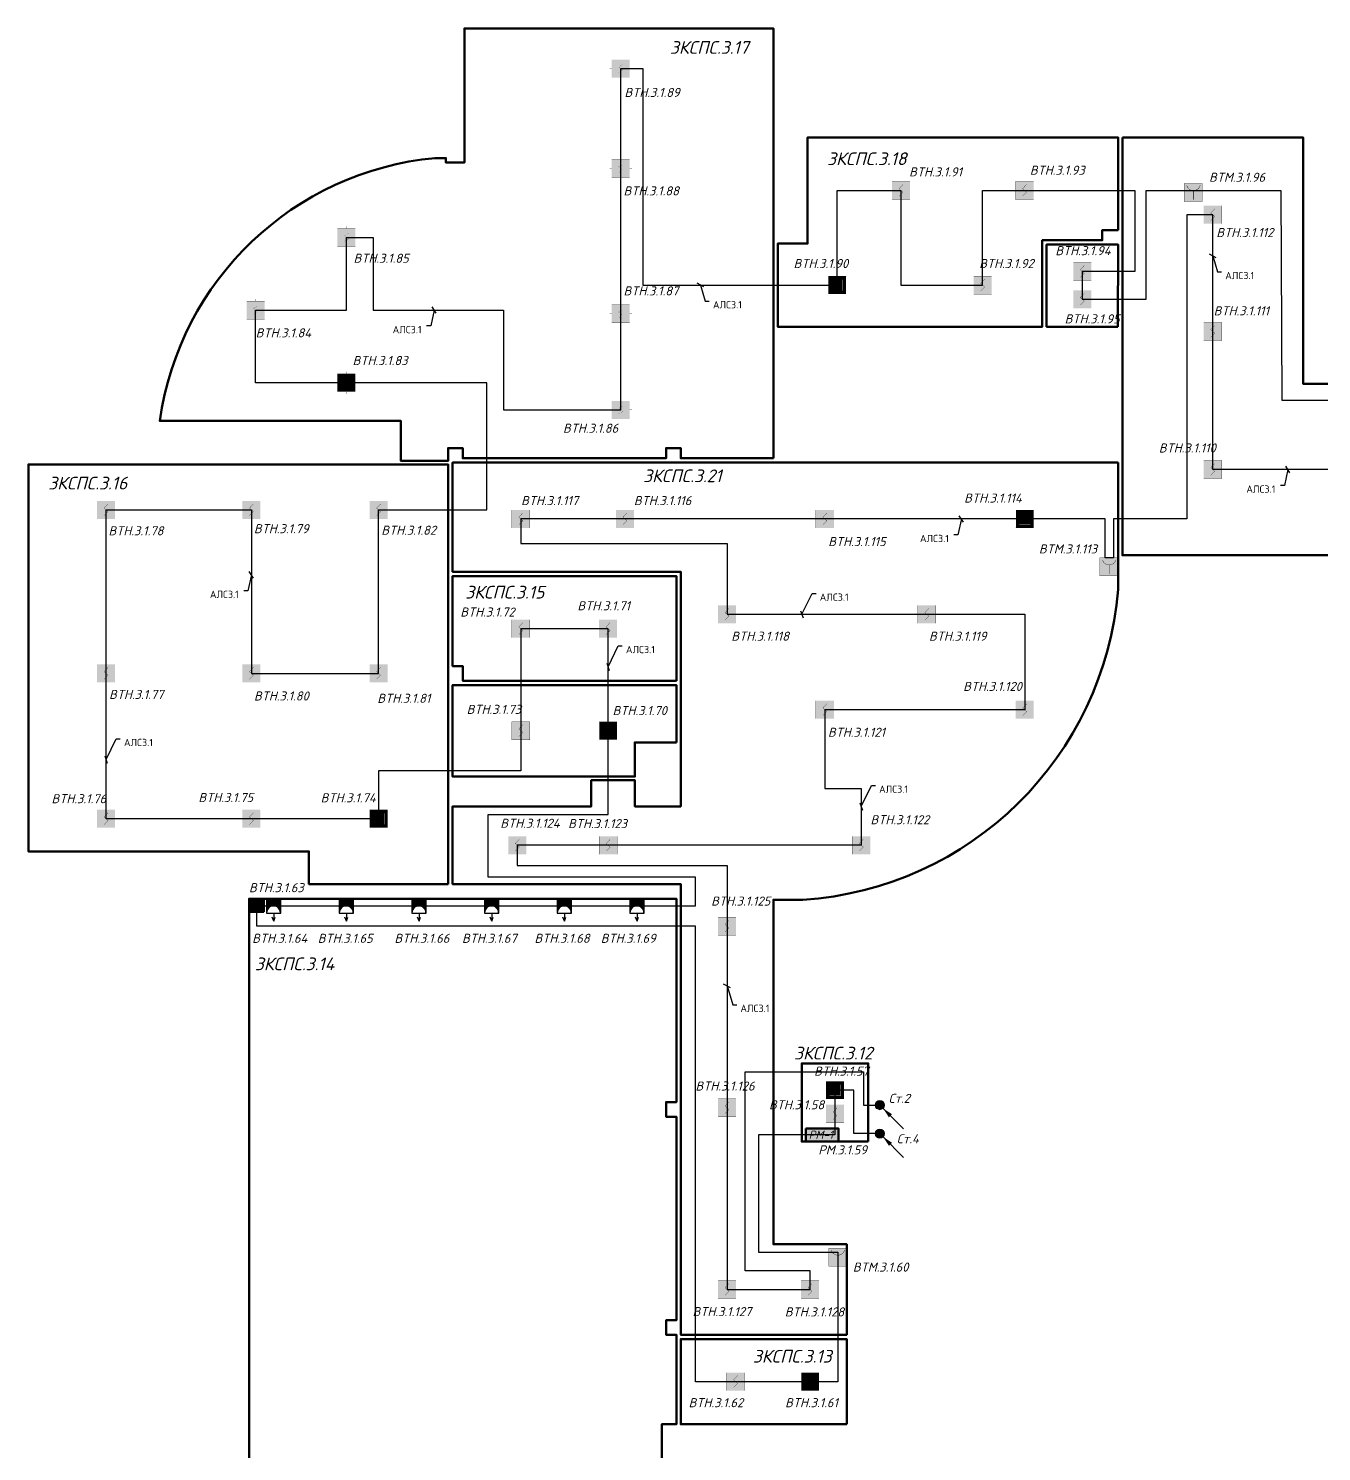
# Model space of a CAD drawing. Header units: millimetres. Extents: x -352922 to 707789, y -273589 to 355472.
# Drawn here: x 51892 to 87479, y 91185 to 130351 of the extents above; entities that cross this region are included whole.
import ezdxf
from ezdxf import colors
from ezdxf.entities.mleader import LeaderData, LeaderLine
from ezdxf.enums import TextEntityAlignment as Align
from ezdxf.math import Vec2, Vec3

# ---------------------------------------------------------------- set-up
doc = ezdxf.new("R2010")
doc.units = ezdxf.units.MM
doc.header["$LTSCALE"] = 0.5
doc.layers.get('0').update_dxf_attribs({"lineweight": 18})
for name, color, linetype, lineweight in [('! BSN__тонкая  текст - 015', 250, 'Continuous', 15), ('! ЗКПС НОМЕР 1', 4, 'Continuous', 50), ('13_text', 250, 'Continuous', 15), ('13_АПС_кабели', 1, 'Continuous', 30), ('13_АПС_оборудование', 1, 'Continuous', 30), ('13_АПС_текст', 1, 'Continuous', 30), ('BSN__основная - 06', 1, 'Continuous', 60), ('АР_Штриховка_Стималит', 5, 'Continuous', 0)]:
    doc.layers.add(name, color=color, linetype=linetype, lineweight=lineweight)
doc.layers.add('! ЗКПС НОМЕР 2', color=7, linetype='Continuous', lineweight=0, true_color=0xf3aae6, transparency=0.5)
doc.styles.add('BDG_T_R', font='GOST Common.ttf')
doc.styles.add('ISOCPEUR', font='isocpeui.ttf', dxfattribs={"height": 250})

# ---------------------------------------------------------------- blocks, each defined once
blk = doc.blocks.new('101')
at = {"layer": '! ЗКПС НОМЕР 2', "true_color": 0xffffff, "transparency": 33554687}
h = blk.add_hatch(color=7, dxfattribs=at)
h.dxf.hatch_style = 1
h.paths.add_polyline_path([(-12942.01, -22141.87), (-12946.97, -22141.87), (-12946.97, -22146.83), (-12942.01, -22146.83)])
at = {"layer": 'BSN__основная - 06', "color": 1, "lineweight": 30, "ltscale": 100, "const_width": 0.03, "elevation": 0}
blk.add_lwpolyline([(-12946.97, -22141.87), (-12942.01, -22141.87), (-12942.01, -22146.83), (-12946.97, -22146.83)], close=True, dxfattribs=at)
at = {"layer": 'BSN__основная - 06', "color": 1, "lineweight": 30, "ltscale": 100, "const_width": 0.07, "elevation": 0}
blk.add_lwpolyline([(-12943.94, -22142.7), (-12945.04, -22143.87), (-12943.94, -22144.83), (-12945.03, -22145.93)], dxfattribs=at)
blk = doc.blocks.new('102')
at = {"layer": '! ЗКПС НОМЕР 1', "true_color": 0x78b1e2}
h = blk.add_hatch(color=143, dxfattribs=at)
h.dxf.hatch_style = 1
h.paths.add_polyline_path([(1716.11, -5163.04), (1711.15, -5163.04), (1711.15, -5168), (1716.11, -5168)])
at = {"layer": '! BSN__тонкая  текст - 015', "color": 1, "lineweight": 30, "ltscale": 100, "const_width": 0.05}
for points in [[(1711.15, -5165.49), (1710.57, -5165.49)], [(1713.63, -5162.45), (1713.63, -5163.03)], [(1716.71, -5165.49), (1716.13, -5165.49)], [(1713.63, -5168.01), (1713.63, -5168.59)]]:
    blk.add_lwpolyline(points, dxfattribs=at)
at = {"layer": '! BSN__тонкая  текст - 015', "color": 1, "lineweight": 30, "ltscale": 100, "const_width": 0.03, "elevation": 0}
blk.add_lwpolyline([(1711.15, -5163.04), (1716.11, -5163.04), (1716.11, -5168), (1711.15, -5168)], close=True, dxfattribs=at)
at = {"color": 1, "lineweight": 5, "ltscale": 100, "const_width": 0.03, "elevation": 0}
blk.add_lwpolyline([(1714.18, -5164.4), (1713.05, -5165), (1714.2, -5165.99), (1713.09, -5166.59)], dxfattribs=at)
blk = doc.blocks.new('ФОН')
at = {"color": 1, "linetype": 'Continuous', "lineweight": 30, "transparency": 33554559}
blk.add_lwpolyline([(68.61, 234.4), (73.74, 234.4), (73.74, 239.52), (68.61, 239.52)], close=True, dxfattribs=at)
blk = doc.blocks.new('мчсяячмафыв')
h = blk.add_hatch(color=1)
h.dxf.hatch_style = 1
h.paths.add_polyline_path([(0.56, -0.76), (0.56, -0.59), (-4.57, -0.59), (-4.57, -5.72), (0.37, -5.72, -1)])
at = {"color": 1}
for points in [[(0.56, -3.16), (3.39, -3.16)], [(3.39, -3.16), (1.91, -2.63)], [(3.39, -3.16), (1.91, -3.68)]]:
    blk.add_lwpolyline(points, dxfattribs=at)
blk.add_arc((0.46, -3.24), 2.48, 87.8291, 272.1709, dxfattribs=at)
blk.add_blockref('ФОН', (-73.19, -240.12))
blk = doc.blocks.new('ИПР1')
at = {"layer": 'АР_Штриховка_Стималит', "ltscale": 0.01, "true_color": 0xffffff}
h = blk.add_hatch(color=7, dxfattribs=at)
h.dxf.hatch_style = 1
h.paths.add_polyline_path([(-11645.55, -30228.88), (-11645.55, -30233.84), (-11640.59, -30233.84), (-11640.59, -30228.88)])
at = {"layer": 'BSN__основная - 06', "ltscale": 100, "const_width": 0.1}
blk.add_lwpolyline([(-11645.55, -30228.88), (-11640.59, -30228.88), (-11640.59, -30233.84), (-11645.55, -30233.84)], close=True, dxfattribs=at)
for points in [[(-11644.86, -30229.41), (-11644.81, -30229.56), (-11644.79, -30229.62), (-11644.77, -30229.68), (-11644.75, -30229.72), (-11644.73, -30229.76), (-11644.69, -30229.83), (-11644.65, -30229.9), (-11644.6, -30229.98), (-11644.55, -30230.04), (-11644.51, -30230.1), (-11644.43, -30230.19), (-11644.38, -30230.24), (-11644.32, -30230.3), (-11644.21, -30230.4), (-11644.11, -30230.47), (-11644.01, -30230.53), (-11643.91, -30230.59), (-11643.81, -30230.64), (-11643.71, -30230.68), (-11643.59, -30230.72), (-11643.46, -30230.76), (-11643.35, -30230.78), (-11643.23, -30230.8), (-11642.98, -30230.81), (-11642.75, -30230.79), (-11642.55, -30230.75), (-11642.29, -30230.66), (-11642.04, -30230.54), (-11641.8, -30230.36), (-11641.6, -30230.17), (-11641.46, -30229.97), (-11641.33, -30229.77), (-11641.23, -30229.54), (-11641.19, -30229.41)], [(-11642.97, -30230.82), (-11642.97, -30233.29)]]:
    blk.add_lwpolyline(points, dxfattribs=at)
blk = doc.blocks.new('*U37')
at = {"linetype": 'Continuous', "lineweight": 20, "true_color": 0xffffff, "transparency": 33554559}
h = blk.add_hatch(color=7, dxfattribs=at)
h.dxf.hatch_style = 1
h.paths.add_polyline_path([(-218, 521), (-218, -276), (1786, -276), (1786, 521)])
h.paths.add_polyline_path([(-1570, -1070), (1673, -1070), (1673, -565), (-1570, -565)], flags=9)
at = {"color": 1, "lineweight": 50, "transparency": 33554559}
blk.add_lwpolyline([(-218, 521), (1786, 521), (1786, -276), (-218, -276)], close=True, dxfattribs=at)
at = {"color": 1, "transparency": 33554559, "insert": (-42, 390), "char_height": 500, "attachment_point": 1, "style": 'ISOCPEUR'}
blk.add_mtext_dynamic_manual_height_columns('РМ-1', width=896.24, gutter_width=1500, heights=[0], dxfattribs=at)
at = {"transparency": 33554559, "style": 'ISOCPEUR'}
blk.add_attdef('НУМЕРАЦИЯ', (-505, 1445), '', height=500, dxfattribs=at)
at = {"color": 5, "transparency": 33554559, "style": 'ISOCPEUR'}
blk.add_attdef('ПОМ.', text='', height=200, dxfattribs=at).set_placement((-37, 473), align=Align.RIGHT)
at = {"transparency": 33554559, "style": 'ISOCPEUR', "flags": 1}
blk.add_attdef('НОМ', (1222, 570), '', height=250, dxfattribs=at)
at = {"color": 6, "lineweight": 20, "transparency": 33554559, "style": 'ISOCPEUR', "flags": 1}
for tag, p in [('ПОМЕЩЕНИЕ', (1645, -43)), ('ИД', (2550, -400))]:
    blk.add_attdef(tag, p, '', height=250, dxfattribs=at)
at = {"color": 6, "lineweight": 40, "transparency": 33554559, "style": 'ISOCPEUR'}
blk.add_attdef('СЛУЖЕБНЫЙОТКР', (-997, -747), '', height=220, dxfattribs=at)
at = {"color": 2, "linetype": 'Continuous', "lineweight": 30, "transparency": 33554559, "style": 'ISOCPEUR', "flags": 1}
blk.add_attdef('ID', (2010, -411), '', height=250, dxfattribs=at)
blk = doc.blocks.new('*U36')
at = {"linetype": 'Continuous', "lineweight": 20, "true_color": 0xffffff, "transparency": 33554559}
h = blk.add_hatch(color=7, dxfattribs=at)
h.dxf.hatch_style = 1
h.paths.add_polyline_path([(0, -599), (979, -599), (979, 237), (0, 237)])
at = {"color": 1, "lineweight": 50, "transparency": 33554559}
blk.add_lwpolyline([(0, 237), (979, 237), (979, -599), (0, -599)], close=True, dxfattribs=at)
at = {"color": 1, "transparency": 33554559, "insert": (227, -14), "char_height": 350, "attachment_point": 1, "style": 'ISOCPEUR'}
blk.add_mtext_dynamic_manual_height_columns('ИЗ', width=896.24, gutter_width=1500, heights=[0], dxfattribs=at)
at = {"color": 5, "transparency": 33554559, "style": 'ISOCPEUR'}
blk.add_attdef('ПОМ.', text='', height=200, dxfattribs=at).set_placement((-37, 473), align=Align.RIGHT)
at = {"transparency": 33554559, "style": 'ISOCPEUR', "flags": 1}
blk.add_attdef('НОМ', (1222, 570), '', height=250, dxfattribs=at)
at = {"transparency": 33554559, "style": 'ISOCPEUR'}
blk.add_attdef('НУМЕРАЦИЯ', (1345, -20), '', height=500, dxfattribs=at)
at = {"color": 6, "lineweight": 20, "transparency": 33554559, "style": 'ISOCPEUR', "flags": 1}
for tag, p in [('ПОМЕЩЕНИЕ', (1645, -43)), ('ИД', (2550, -400))]:
    blk.add_attdef(tag, p, '', height=250, dxfattribs=at)
at = {"color": 6, "lineweight": 40, "transparency": 33554559, "style": 'ISOCPEUR'}
blk.add_attdef('СЛУЖЕБНЫЙОТКР', (-997, -747), '', height=220, dxfattribs=at)
at = {"color": 2, "linetype": 'Continuous', "lineweight": 30, "transparency": 33554559, "style": 'ISOCPEUR', "flags": 1}
blk.add_attdef('ID', (2010, -411), '', height=250, dxfattribs=at)
blk = doc.blocks.new('748')
at = {"layer": 'АР_Штриховка_Стималит', "true_color": 0xffffff}
h = blk.add_hatch(color=7, dxfattribs=at)
h.dxf.hatch_style = 1
h.paths.add_polyline_path([(1611.52, -5339.8), (1606.65, -5339.8), (1606.65, -5344.67), (1611.52, -5344.67)])
h.paths.add_polyline_path([(1610.64, -5340.73), (1610.64, -5343.79), (1607.58, -5343.79), (1607.58, -5340.73)], flags=16)
h = blk.add_hatch(color=7, dxfattribs=at)
h.dxf.hatch_style = 1
h.paths.add_polyline_path([(1607.58, -5340.72), (1607.58, -5343.75), (1610.59, -5343.75), (1610.59, -5340.72)])
at = {"color": 1, "lineweight": 5, "ltscale": 100, "elevation": 0}
for points, const_width in [([(1606.61, -5344.7), (1611.55, -5344.7), (1611.55, -5339.77), (1606.61, -5339.77)], 0.03), ([(1607.58, -5343.75), (1610.59, -5343.75), (1610.59, -5340.72), (1607.58, -5340.72)], 0.01)]:
    blk.add_lwpolyline(points, close=True, dxfattribs=dict(at, const_width=const_width))
at = {"color": 1, "lineweight": 5, "ltscale": 100, "const_width": 0.03, "elevation": 0}
blk.add_lwpolyline([(1609.64, -5341.14), (1608.51, -5341.74), (1609.66, -5342.73), (1608.55, -5343.32)], dxfattribs=at)
blk = doc.blocks.new('*U56')
at = {"transparency": 33554687}
h = blk.add_hatch(color=0, dxfattribs=at)
h.dxf.hatch_style = 1
h.paths.add_polyline_path([(125, 0, 1), (-125, 0, 1)])
h = blk.add_hatch(color=0, dxfattribs=at)
h.dxf.hatch_style = 1
h.paths.add_polyline_path([(-336, -251), (-251, -336), (-88, -88)])
at = {"color": 0, "lineweight": 15, "transparency": 33554687}
blk.add_lwpolyline([(-88, -88), (-654, -654)], dxfattribs=at)
at = {"color": 0, "transparency": 33554687}
blk.add_circle((0, 0), 125, dxfattribs=at)
blk = doc.blocks.new('746')
at = {"layer": '! ЗКПС НОМЕР 1', "true_color": 0x78b1e2}
h = blk.add_hatch(color=143, dxfattribs=at)
h.dxf.hatch_style = 1
h.paths.add_polyline_path([(846.51, -5270.35), (846.51, -5275.23), (851.38, -5275.23), (851.38, -5270.35)])
h.paths.add_polyline_path([(850.5, -5271.29), (850.5, -5274.35), (847.45, -5274.35), (847.45, -5271.29)], flags=16)
at = {"layer": 'АР_Штриховка_Стималит', "true_color": 0xffffff}
h = blk.add_hatch(color=7, dxfattribs=at)
h.dxf.hatch_style = 1
h.paths.add_polyline_path([(847.47, -5271.31), (847.47, -5274.33), (850.49, -5274.33), (850.49, -5271.31)])
at = {"layer": '! BSN__тонкая  текст - 015', "color": 1, "lineweight": 30, "ltscale": 100, "const_width": 0.05}
for points in [[(848.93, -5269.74), (848.93, -5270.31)], [(846.45, -5272.77), (845.87, -5272.77)], [(848.93, -5275.28), (848.93, -5275.85)], [(852.01, -5272.77), (851.43, -5272.77)]]:
    blk.add_lwpolyline(points, dxfattribs=at)
at = {"color": 1, "lineweight": 5, "ltscale": 100, "elevation": 0}
for points, const_width in [([(846.48, -5275.26), (851.41, -5275.26), (851.41, -5270.32), (846.48, -5270.32)], 0.03), ([(847.47, -5274.33), (850.49, -5274.33), (850.49, -5271.31), (847.47, -5271.31)], 0.01)]:
    blk.add_lwpolyline(points, close=True, dxfattribs=dict(at, const_width=const_width))
at = {"color": 1, "lineweight": 5, "ltscale": 100, "const_width": 0.03, "elevation": 0}
blk.add_lwpolyline([(849.48, -5271.68), (848.35, -5272.29), (849.5, -5273.27), (848.39, -5273.87)], dxfattribs=at)
blk = doc.blocks.new('_Oblique')
at = {"color": 0, "linetype": 'ByBlock', "lineweight": -2, "transparency": 33554687}
blk.add_line((-0.5, -0.5), (0.5, 0.5), dxfattribs=at)

msp = doc.modelspace()

# ---------------------------------------------------------------- linework, layer by layer
at = {"layer": '! ЗКПС НОМЕР 1', "color": 25, "transparency": 33554559}
msp.add_lwpolyline([(72392.44182, 118520.66397), (69842.39692, 118520.67805), (69842.39692, 118800.68246), (69442.39692, 118800.68246), (69442.39692, 118520.67417), (63842.39692, 118520.6744), (63842.39692, 118800.68246), (63442.39692, 118800.68246), (63442.39692, 118800.68246), (63442.39692, 118800.68246), (63442.39692, 118800.68246), (63442.39692, 118450.68246), (62142.39666, 118450.68246), (62142.39692, 119550.64195), (55504.84709, 119550.64195, -0.347290546), (63082.39692, 126783.98253), (63382.39692, 126783.98253), (63382.39692, 126660.68246), (63892.39692, 126660.68246), (63892.39692, 130350.68246), (72392.39692, 130350.68246), (72392.39692, 124085.24505), (72392.39692, 124085.11445), (72392.39692, 124085.11445), (72392.39692, 124085.11445)], format="xyb", close=True, dxfattribs=at)
at = {"layer": '! ЗКПС НОМЕР 1', "color": 163, "transparency": 33554559}
for points in [[(81877.39692, 124800.68246), (81442.39692, 124800.68246), (81442.39692, 124520.68246), (79791.22553, 124520.68246), (79791.22553, 122140.31707), (75345, 122140.31707), (75345, 122140.31707), (75345, 122140.31707), (75345, 122140.31707), (72512.39692, 122140.31707), (72512.39692, 124432.27987), (73332.39692, 124432.27987), (73332.39692, 127350.68246), (81877.39692, 127350.68246)], [(81877.15104, 122140.10324), (79911.22553, 122140.15404), (79911.22553, 124400.68246), (81877.39692, 124400.68246)], [(74412.94725, 91935.68246), (69842.39692, 91935.68246), (69842.39692, 94280.67586), (74412.94725, 94280.67586)]]:
    msp.add_lwpolyline(points, close=True, dxfattribs=at)
at = {"layer": '! ЗКПС НОМЕР 1', "color": 84, "ltscale": 100, "transparency": 33554559}
msp.add_lwpolyline([(81997.39692, 127350.68246), (81997.39692, 118520.69154), (81997.39692, 115850.68246), (110670.41231, 115850.68255), (110670.41231, 116969.25196), (111392.39692, 116969.25187), (111392.39953, 120570.68246), (86972.39692, 120570.75859), (86972.39692, 123092.7526), (86972.39692, 127350.68246), (81997.39692, 127350.68246)], dxfattribs=at)
at = {"layer": '! ЗКПС НОМЕР 1', "color": 200, "transparency": 33554559}
msp.add_lwpolyline([(63442.39692, 106800.68246), (59612.27572, 106800.68246), (59612.27572, 107700.68246), (57862.27575, 107700.68246), (51892.39692, 107700.68246), (51892.39692, 112070.52311), (51892.39692, 112070.52311), (51892.39692, 112070.52311), (51892.39692, 112070.52311), (51892.39692, 118350.68246), (63442.39668, 118350.68241)], close=True, dxfattribs=at)
at = {"layer": '! ЗКПС НОМЕР 1', "color": 30, "true_color": 0xf26722, "transparency": 33554559}
msp.add_lwpolyline([(81877.39692, 118400.6847), (81877.39692, 114910.68246, -0.3720169193), (73202.27575, 106369.37395), (72392.27575, 106369.37395), (72392.27575, 98935.68246), (72392.29322, 98933.19953), (72392.25828, 96888.16537), (74412.94725, 96890.6483), (74412.94725, 94400.67586), (69842.39692, 94400.67586), (69842.39692, 106800.68246), (63562.39692, 106800.68246), (63562.39683, 108941.23183), (67382.39638, 108941.23146), (67382.39645, 109661.23108), (68581.75878, 109661.23108), (68582.92574, 108941.23064), (69845.84737, 108941.2313), (69842.39692, 112070.0016), (69842.39692, 112070.0016), (69842.39692, 112070.0016), (69842.39692, 112070.0016), (69842.39695, 115400.6822), (63562.39671, 115400.68188), (63562.39668, 118400.71458), (81877.39692, 118400.6847)], format="xyb", dxfattribs=at)
at = {"layer": '! ЗКПС НОМЕР 1', "transparency": 33554559}
msp.add_lwpolyline([(81842.39692, 118400.68246), (81842.39692, 118400.68435)], dxfattribs=at)
msp.add_lwpolyline([(81842.39692, 118400.68246), (81842.39692, 118400.68246)], close=True, dxfattribs=at)
at = {"layer": '! ЗКПС НОМЕР 1', "color": 40, "transparency": 33554559}
for points in [[(69722.39696, 112400.6822), (63842.39696, 112400.6822), (63842.39692, 112800.68246), (63562.39668, 112800.68246), (63562.39668, 115280.68246), (69722.39692, 115280.68246)], [(69722.39692, 110701.09059), (68580.07103, 110702.54005), (68581.59669, 109761.23354), (63562.39679, 109761.23106), (63562.39679, 112280.68246), (69722.39692, 112280.68246)]]:
    msp.add_lwpolyline(points, close=True, dxfattribs=at)
at = {"layer": '! ЗКПС НОМЕР 1', "color": 84, "transparency": 33554559}
msp.add_lwpolyline([(57962.27575, 82685.68246), (57962.27575, 94488.53323), (57962.27575, 94488.53323), (57962.27575, 94488.53323), (57962.27575, 94488.53323), (57962.27575, 106400.68246), (57962.27575, 106400.68246), (57962.27575, 106400.68246), (57962.27575, 106400.68246), (69722.39692, 106400.68246), (69722.39692, 100800.68246), (69442.39692, 100800.68246), (69442.39692, 100400.68246), (69722.39692, 100400.68246), (69722.39692, 94800.68246), (69442.39692, 94800.68246), (69442.39692, 94400.68246), (69722.39692, 94400.68246), (69722.39692, 92976.36406), (69722.39692, 91935.68246), (69322.27575, 91935.68246), (69322.27575, 83308.06689)], dxfattribs=at)
at = {"layer": '! ЗКПС НОМЕР 1', "color": 160, "transparency": 33554559}
msp.add_lwpolyline([(75003.18861, 99715.68246), (74279.39861, 99715.68246), (73172.27575, 99715.68246), (73174.10146, 101865.68246), (75003.18861, 101865.68246)], close=True, dxfattribs=at)
at = {"layer": '13_АПС_кабели', "transparency": 33554687}
for points in [[(75322.27575, 99934.8941), (74609.46722, 99934.8941), (74609.46722, 101128.0376), (74088.64503, 101128.0376), (74088.64503, 99905.36044), (71982.15945, 99905.36044), (71982.15945, 96670.16093), (74164.98436, 96670.16093), (74164.98436, 93108.10316), (73402.64686, 93108.10316), (71349.46358, 93108.10316), (70254.06535, 93108.10316), (70254.06535, 105639.83485), (58180.53239, 105639.83485), (58180.53239, 106201.00247), (70254.06535, 106201.00247), (70254.06535, 106992.26295), (64545.88116, 106992.26295), (64545.88116, 108719.06531), (67842.39681, 108719.06531), (67842.39681, 111020.95676), (67842.39681, 113830.95416), (65442.39433, 113830.95416), (65442.39681, 111020.95676), (65442.39681, 109917.77638), (61527.33632, 109917.77638), (61527.33632, 108600.68246), (60904.17528, 108600.68246), (58027.33632, 108600.68246), (54027.33632, 108600.68246), (54027.33632, 112600.68246), (54027.33632, 117100.68246), (58027.33632, 117100.68246), (58027.33632, 112600.68246), (61527.33632, 112600.68246), (61527.33632, 117100.68246), (64505.29499, 117100.68246), (64505.29499, 120601.67079), (60643.17828, 120598.64729), (58143.23516, 120598.64729), (58143.23516, 122601.00912), (60642.77737, 122601.00912), (60642.77737, 124601.00912), (61379.19723, 124601.00912), (61379.19723, 122601.00912), (64968.38736, 122601.00912), (64968.38736, 119852.77291), (68191.0194, 119852.77291), (68191.0194, 122498.05252), (68191.0194, 126498.05252), (68191.0194, 129248.05252), (68797.13131, 129248.05252), (68797.13131, 123286.29847), (74151.81122, 123286.29847), (74151.81122, 125891.48116), (75904.89692, 125891.48116), (75904.89692, 123286.29847), (78151.81122, 123286.29847), (78151.81122, 125891.48116), (79304.89692, 125891.48116), (82344.5799, 125891.48116), (82344.5799, 123663.0376), (80894.31122, 123663.0376), (80894.31122, 122897.50633), (82651.69666, 122897.50633), (82651.69666, 125891.48116), (83949.42389, 125891.48116), (86357.87064, 125891.48116), (86384.90234, 120123.12665), (90519.48588, 120123.12665)], [(89984.89692, 118211.94304), (84484.89692, 118211.94304), (84484.89692, 122011.94304), (84484.89692, 125224.29754), (83775.2518, 125224.29754), (83775.2518, 116852.69989), (81750.55547, 116852.69989), (81750.55547, 115778.66501), (81522.62374, 115778.66501), (81522.62374, 116852.69989), (79309.89692, 116852.69989), (73809.89692, 116852.69989), (68309.89692, 116852.69989), (65442.39433, 116852.69989), (65442.39433, 116177.75267), (71116.83495, 116177.75267), (71116.83495, 114226.69117), (76616.83495, 114226.69117), (79309.89692, 114226.69117), (79309.89692, 111600.68245), (73809.89692, 111600.68245), (73809.89692, 109434.33589), (74809.89692, 109434.33589), (74809.89692, 107870.95688), (65345.84737, 107870.95688), (65345.84737, 107317.13252), (71116.83495, 107317.13252), (71116.83495, 105644.48757), (71116.83495, 100644.48757), (71116.83495, 95644.48757), (73402.60276, 95644.48757), (73402.60276, 96156.29329), (71614.28728, 96156.29329), (71614.28728, 101638.44937), (74874.79916, 101638.44937), (74874.79916, 100718.47226), (75322.27575, 100718.47226)]]:
    msp.add_lwpolyline(points, dxfattribs=at)

# ---------------------------------------------------------------- block references
at = {"lineweight": 20, "transparency": 33554687}
ref = msp.add_blockref('*U56', (75322.27575, 100718.47226), dxfattribs=dict(at, xscale=-1))
ref.add_attrib('NUM', 'Ст.2', (75565.8224, 100780.45477), dxfattribs={"color": 0, "height": 250, "style": 'ISOCPEUR'})
ref = msp.add_blockref('*U56', (75322.27575, 99934.8941), dxfattribs=dict(at, xscale=-1))
ref.add_attrib('NUM', 'Ст.4', (75791.30147, 99667.52221), dxfattribs={"color": 0, "height": 250, "style": 'ISOCPEUR'})
at = {"layer": '13_АПС_оборудование', "transparency": 33554559}
for name, p, xscale, yscale, zscale in [('102', (-103171.59566, 645797.66705, -0.47809), 100, 100, 100), ('102', (-103171.59566, 643047.66705, -0.47809), 100, 100, 100), ('101', (1370354.24491, 2340326.25698, -0.25088), 100, 100, 100), ('101', (1373754.24491, 2340326.25698, -0.25088), 100, 100, 100), ('101', (1378934.24492, 2339659.07335, -0.25088), 100, 100, 100), ('102', (-110720.21814, 641150.62364, -0.47809), 100, 100, 100), ('101', (1375343.65922, 2338097.81341, -0.25088), 100, 100, 100), ('101', (1372601.15922, 2337721.07428, -0.25088), 100, 100, 100), ('101', (1375343.65922, 2337332.28215, -0.25088), 100, 100, 100), ('102', (-113220.21814, 639150.62364, -0.47809), 100, 100, 100), ('102', (-103171.59566, 639047.66705, -0.47809), 100, 100, 100), ('101', (1378934.24492, 2336446.71885, -0.25088), 100, 100, 100), ('102', (-103171.59566, 636402.66598, -0.47809), 100, 100, 100), ('101', (1378934.24492, 2332646.71885, -0.25088), 100, 100, 100), ('101', (1348476.68431, 2331535.45827, -0.25088), 100, 100, 100), ('101', (1352476.68431, 2331535.45827, -0.25088), 100, 100, 100), ('101', (1355976.68431, 2331535.45827, -0.25088), 100, 100, 100), ('101', (1359891.74233, 2331287.47571, -0.25088), 100, 100, 100), ('101', (1362759.24491, 2331287.47571, -0.25088), 100, 100, 100), ('101', (1368259.24491, 2331287.47571, -0.25088), 100, 100, 100), ('101', (1365566.18295, 2328661.46698, -0.25088), 100, 100, 100), ('101', (1371066.18295, 2328661.46698, -0.25088), 100, 100, 100), ('101', (1359891.74233, 2328265.72998, -0.25088), 100, 100, 100), ('101', (1362291.74233, 2328265.72998, -0.25088), 100, 100, 100), ('101', (1348476.68431, 2327035.45827, -0.25088), 100, 100, 100), ('101', (1352476.68431, 2327035.45827, -0.25088), 100, 100, 100), ('101', (1355976.68431, 2327035.45827, -0.25088), 100, 100, 100), ('101', (1368259.24491, 2326035.45826, -0.25088), 100, 100, 100), ('101', (1373759.24491, 2326035.45826, -0.25088), 100, 100, 100), ('101', (1359891.7448, 2325455.73258, -0.25088), 100, 100, 100), ('101', (1348476.68431, 2323035.45827, -0.25088), 100, 100, 100), ('101', (1352476.68431, 2323035.45827, -0.25088), 100, 100, 100), ('101', (1359795.19536, 2322305.73269, -0.25088), 100, 100, 100), ('101', (1362295.19536, 2322305.73269, -0.25088), 100, 100, 100), ('101', (1369259.24491, 2322305.73269, -0.25088), 100, 100, 100), ('101', (1365566.18295, 2320079.26339, -0.25088), 100, 100, 100), ('101', (1365566.18295, 2315079.26339, -0.25088), 100, 100, 100), ('101', (1368537.99303, 2314915.69615, -0.25088), 100, 100, 100), ('*U37', (73383.00324, 99839.72696), 0.45, 0.45, 0.45), ('101', (1365566.18295, 2310079.26339, -0.25088), 100, 100, 100), ('101', (1367851.95076, 2310079.26339, -0.25088), 100, 100, 100), ('101', (1365798.81157, 2307542.87898, -0.25088), 100, 100, 100)]:
    msp.add_blockref(name, p, dxfattribs=dict(at, xscale=xscale, yscale=yscale, zscale=zscale))
at = {"layer": '13_АПС_оборудование', "color": 5, "transparency": 33554559, "xscale": 100, "yscale": 100, "zscale": 100}
for p in [(1248256.1668, 3148970.2329), (1245936.1668, 3138666.70534), (1238471.72727, 3119669.79626)]:
    msp.add_blockref('ИПР1', p, dxfattribs=at)
at = {"layer": '13_АПС_оборудование', "transparency": 33554687, "xscale": 100, "yscale": 100, "zscale": 100}
for name, p in [('748', (-86756.49507, 657509.68153)), ('746', (-24250.24792, 647878.01821, 0.25088)), ('748', (-81598.40937, 651076.08295)), ('748', (-93065.90948, 645244.33982)), ('748', (-99380.96997, 642824.06552)), ('748', (-86819.66126, 635351.42066)), ('748', (-87505.65943, 627331.48622))]:
    msp.add_blockref(name, p, dxfattribs=at)
at = {"layer": '13_АПС_оборудование', "color": 4, "lineweight": 25, "transparency": 33554559, "xscale": 0.385, "yscale": 0.385, "zscale": 0.385}
msp.add_blockref('*U36', (57991.99356, 106270.72519), dxfattribs=at)
at = {"layer": '13_АПС_оборудование', "color": 18, "true_color": 0x000000, "transparency": 33554559, "xscale": 77.8752, "yscale": 77.8752, "zscale": 77.8752, "rotation": 270}
for p in [(58888.25785, 106044.56449), (60888.25785, 106044.56449), (62888.25785, 106044.56449), (64888.25785, 106044.56449), (66888.25785, 106044.56449), (68888.25785, 106044.56449)]:
    msp.add_blockref('мчсяячмафыв', p, dxfattribs=at)

# ---------------------------------------------------------------- texts
at = {"layer": '13_АПС_текст', "color": 5, "transparency": 33554687, "style": 'ISOCPEUR'}
for s, p in [('ЗКСПС.3.17', (69546.27614, 129652.61355)), ('ЗКСПС.3.18', (73872.36036, 126590.45726)), ('ЗКСПС.3.16', (52436.15244, 117663.28475)), ('ЗКСПС.3.21', (68808.71075, 117863.36328)), ('ЗКСПС.3.15', (63912.99726, 114660.54497)), ('ЗКСПС.3.14', (58123.02909, 104431.4721)), ('ЗКСПС.3.12', (72962.2251, 101974.90112)), ('ЗКСПС.3.13', (71828.60334, 93632.02275))]:
    msp.add_text(s, height=350, dxfattribs=at).set_placement(p)
at = {"layer": '13_АПС_текст', "transparency": 33554559, "style": 'ISOCPEUR'}
for s, p in [('BTH.3.1.89', (68295.70055, 128464.7309, 0)), ('BTH.3.1.91', (76129.28421, 126278.21645, 0)), ('BTH.3.1.93', (79453.01722, 126324.39587, 0)), ('BTM.3.1.96', (84383.13617, 126129.85215, 0)), ('BTH.3.1.88', (68269.25761, 125755.66598, 0)), ('BTH.3.1.112', (84584.17832, 124610.04028, 0)), ('BTH.3.1.94', (80152.69733, 124109.88173, 0)), ('BTH.3.1.85', (60839.19703, 123901.73417, 0)), ('BTH.3.1.90', (72949.3263, 123756.64148, 0)), ('BTH.3.1.92', (78057.31569, 123756.64148, 0)), ('BTH.3.1.87', (68269.44182, 123003.1179, 0)), ('BTH.3.1.111', (84511.49043, 122454.41203, 0)), ('BTH.3.1.95', (80409.86327, 122233.44606, 0)), ('BTH.3.1.84', (58146.83269, 121847.49011, 0)), ('BTH.3.1.83', (60812.75728, 121086.95004, 0)), ('BTH.3.1.86', (66603.58473, 119223.6408, 0)), ('BTH.3.1.110', (83001.03559, 118679.803, 0)), ('BTH.3.1.114', (77643.48349, 117300.41355, 0)), ('BTH.3.1.117', (65450.95172, 117231.83492, 0)), ('BTH.3.1.116', (68554.16288, 117231.83492, 0)), ('BTH.3.1.78', (54095.106, 116400.31562, 0)), ('BTH.3.1.79', (58097.84371, 116458.29966, 0)), ('BTH.3.1.82', (61603.34886, 116416.88304, 0)), ('BTH.3.1.115', (73903.67605, 116104.79427, 0)), ('BTM.3.1.113', (79700.83551, 115900.85388, 0)), ('BTH.3.1.72', (63777.20815, 114164.74615, 0)), ('BTH.3.1.71', (66999.56177, 114336.73312, 0)), ('BTH.3.1.118', (71235.55053, 113500.4036, 0)), ('BTH.3.1.119', (76676.24892, 113500.4036, 0)), ('BTH.3.1.77', (54111.82419, 111896.73197, 0)), ('BTH.3.1.80', (58099.57143, 111854.32887, 0)), ('BTH.3.1.81', (61493.40076, 111790.72227, 0)), ('BTH.3.1.120', (77616.61498, 112117.36067, 0)), ('BTH.3.1.73', (63951.91062, 111485.75916, 0)), ('BTH.3.1.70', (67968.1334, 111452.37476, 0)), ('BTH.3.1.121', (73895.44717, 110855.16559, 0)), ('BTH.3.1.76', (52526.62662, 109027.14549, 0)), ('BTH.3.1.75', (56570.09902, 109060.34078, 0)), ('BTH.3.1.74', (59935.89745, 109052.15649, 0)), ('BTH.3.1.124', (64878.6073, 108352.20899, 0)), ('BTH.3.1.123', (66744.52054, 108341.74761, 0)), ('BTH.3.1.122', (75065.53262, 108448.55858, 0)), ('BTH.3.1.63', (57962.92932, 106579.06597, 0)), ('BTH.3.1.125', (70681.13187, 106209.81522, 0)), ('BTH.3.1.64', (58049.22619, 105185.41442)), ('BTH.3.1.65', (59854.23045, 105185.41442)), ('BTH.3.1.66', (61964.40118, 105185.41442)), ('BTH.3.1.67', (63824.79112, 105185.41442)), ('BTH.3.1.68', (65818.08903, 105185.41442)), ('BTH.3.1.69', (67642.57352, 105185.41442)), ('BTH.3.1.57', (73514.59082, 101529.33753, 0)), ('BTH.3.1.126', (70248.82201, 101119.01003, 0)), ('BTH.3.1.58', (72273.69089, 100603.62173, 0)), ('РМ.3.1.59', (73629.1646, 99362.56863, 0)), ('BTM.3.1.60', (74580.76247, 96136.13098, 0)), ('BTH.3.1.127', (70167.79408, 94911.02058, 0)), ('BTH.3.1.128', (72708.24336, 94902.55556, 0)), ('BTH.3.1.62', (70060.83137, 92404.82965, 0)), ('BTH.3.1.61', (72716.35156, 92404.82965, 0))]:
    msp.add_text(s, height=250, dxfattribs=at).set_placement(p)

# ---------------------------------------------------------------- leaders
at = {"layer": '13_text', "color": 0, "lineweight": 15, "transparency": 33554687}
ml = msp.add_multileader_mtext('Standard', dxfattribs=at)
ml.set_content('{\\fISOCPEUR|b0|i0|c204|p34;АЛС3\\fISOCPEUR|b0|i0|c0|p34;.\\fISOCPEUR|b0|i0|c204|p34;1}', color=7, style='BDG_T_R')
ml.set_leader_properties(color=7, linetype='Continuous', lineweight=25)
ml.set_arrow_properties(name='OBLIQUE')
ml.build(insert=Vec2(0, 0))
ml.multileader.update_dxf_attribs({"has_text_frame": 1, "text_left_attachment_type": 0, "text_right_attachment_type": 0, "dogleg_length": 2, "arrow_head_size": 150})
ctx = ml.context
ctx.base_point, ctx.char_height, ctx.arrow_head_size, ctx.landing_gap_size, ctx.plane_origin = Vec3(84729.26479, 123650.83265), 200, 150, 100, Vec3(93063.5038, 120621.40814)
ctx.left_attachment, ctx.right_attachment = 0, 0
notes = []
notes.append((ctx, [(1, (1, 1, 0), (84618.10628, 123650.83265), (1, 0), 111.1585, [(0, [(84484.89692, 124089.17623)], 0, [])])]))
ctx.mtext.insert, ctx.mtext.width, ctx.mtext.flow_direction = Vec3(84829.26479, 123650.83265), 662.072481, 5
ml = msp.add_multileader_mtext('Standard', dxfattribs=at)
ml.set_content('{\\fISOCPEUR|b0|i0|c204|p34;АЛС3\\fISOCPEUR|b0|i0|c0|p34;.\\fISOCPEUR|b0|i0|c204|p34;1}', color=7, style='BDG_T_R')
ml.set_leader_properties(color=7, linetype='Continuous', lineweight=25)
ml.set_arrow_properties(name='OBLIQUE')
ml.build(insert=Vec2(0, 0))
ml.multileader.update_dxf_attribs({"has_text_frame": 1, "text_left_attachment_type": 0, "text_right_attachment_type": 0, "dogleg_length": 2, "arrow_head_size": 150})
ctx = ml.context
ctx.base_point, ctx.char_height, ctx.arrow_head_size, ctx.landing_gap_size, ctx.plane_origin = Vec3(70630.26212, 122847.95489), 200, 150, 100, Vec3(78964.50113, 119818.53037)
ctx.left_attachment, ctx.right_attachment = 0, 0
notes.append((ctx, [(1, (1, 1, 0), (70519.10361, 122847.95489), (1, 0), 111.1585, [(0, [(70385.89425, 123286.29847)], 0, [])])]))
ctx.mtext.insert, ctx.mtext.width, ctx.mtext.flow_direction = Vec3(70730.26212, 122847.95489), 662.072481, 5
ml = msp.add_multileader_mtext('Standard', dxfattribs=at)
ml.set_content('{\\fISOCPEUR|b0|i0|c204|p34;АЛС3\\fISOCPEUR|b0|i0|c0|p34;.\\fISOCPEUR|b0|i0|c204|p34;1}', color=7, style='BDG_T_R')
ml.set_leader_properties(color=7, linetype='Continuous', lineweight=25)
ml.set_arrow_properties(name='OBLIQUE')
ml.build(insert=Vec2(0, 0))
ml.multileader.update_dxf_attribs({"has_text_frame": 1, "text_left_attachment_type": 0, "text_right_attachment_type": 0, "dogleg_length": 2, "arrow_head_size": 150})
ctx = ml.context
ctx.base_point, ctx.char_height, ctx.arrow_head_size, ctx.landing_gap_size, ctx.plane_origin = Vec3(61816.05609, 122162.66554), 200, 150, 100, Vec3(70150.29511, 119133.24102)
ctx.left_attachment, ctx.right_attachment = 0, 0
notes.append((ctx, [(0, (1, 1, 0), (62961.45701, 122162.66554), (-1, 0), 111.1585, [(0, [(63057.1074, 122601.00912)], 0, [])])]))
ctx.mtext.insert, ctx.mtext.width, ctx.mtext.flow_direction = Vec3(61916.05609, 122162.66554), 662.072481, 5
ml = msp.add_multileader_mtext('Standard', dxfattribs=at)
ml.set_content('{\\fISOCPEUR|b0|i0|c204|p34;АЛС3\\fISOCPEUR|b0|i0|c0|p34;.\\fISOCPEUR|b0|i0|c204|p34;1}', color=7, style='BDG_T_R')
ml.set_leader_properties(color=7, linetype='Continuous', lineweight=25)
ml.set_arrow_properties(name='OBLIQUE')
ml.build(insert=Vec2(0, 0))
ml.multileader.update_dxf_attribs({"has_text_frame": 1, "text_left_attachment_type": 0, "text_right_attachment_type": 0, "dogleg_length": 2, "arrow_head_size": 150})
ctx = ml.context
ctx.base_point, ctx.char_height, ctx.arrow_head_size, ctx.landing_gap_size, ctx.plane_origin = Vec3(85310.57098, 117773.59946), 200, 150, 100, Vec3(93644.81, 114744.17494)
ctx.left_attachment, ctx.right_attachment = 0, 0
notes.append((ctx, [(0, (1, 1, 0), (86455.9719, 117773.59946), (-1, 0), 111.1585, [(0, [(86551.62229, 118211.94304)], 0, [])])]))
ctx.mtext.insert, ctx.mtext.width, ctx.mtext.flow_direction = Vec3(85410.57098, 117773.59946), 662.072481, 5
ml = msp.add_multileader_mtext('Standard', dxfattribs=at)
ml.set_content('{\\fISOCPEUR|b0|i0|c204|p34;АЛС3\\fISOCPEUR|b0|i0|c0|p34;.\\fISOCPEUR|b0|i0|c204|p34;1}', color=7, style='BDG_T_R')
ml.set_leader_properties(color=7, linetype='Continuous', lineweight=25)
ml.set_arrow_properties(name='OBLIQUE')
ml.build(insert=Vec2(0, 0))
ml.multileader.update_dxf_attribs({"has_text_frame": 1, "text_left_attachment_type": 0, "text_right_attachment_type": 0, "dogleg_length": 2, "arrow_head_size": 150})
ctx = ml.context
ctx.base_point, ctx.char_height, ctx.arrow_head_size, ctx.landing_gap_size, ctx.plane_origin = Vec3(76326.58, 116414.35631), 200, 150, 100, Vec3(84660.81902, 113384.93179)
ctx.left_attachment, ctx.right_attachment = 0, 0
notes.append((ctx, [(0, (1, 1, 0), (77471.98093, 116414.35631), (-1, 0), 111.1585, [(0, [(77567.63132, 116852.69989)], 0, [])])]))
ctx.mtext.insert, ctx.mtext.width, ctx.mtext.flow_direction = Vec3(76426.58, 116414.35631), 662.072481, 5
ml = msp.add_multileader_mtext('Standard', dxfattribs=at)
ml.set_content('{\\fISOCPEUR|b0|i0|c204|p34;АЛС3\\fISOCPEUR|b0|i0|c0|p34;.\\fISOCPEUR|b0|i0|c204|p34;1}', color=7, style='BDG_T_R')
ml.set_leader_properties(color=7, linetype='Continuous', lineweight=25)
ml.set_arrow_properties(name='OBLIQUE')
ml.build(insert=Vec2(0, 0))
ml.multileader.update_dxf_attribs({"has_text_frame": 1, "text_left_attachment_type": 0, "text_right_attachment_type": 0, "dogleg_length": 2, "arrow_head_size": 150})
ctx = ml.context
ctx.base_point, ctx.char_height, ctx.arrow_head_size, ctx.landing_gap_size, ctx.plane_origin = Vec3(56786.28501, 114875.63537), 200, 150, 100, Vec3(65120.52403, 111846.21086)
ctx.left_attachment, ctx.right_attachment = 0, 0
notes.append((ctx, [(0, (1, 1, 0), (57931.68593, 114875.63537), (-1, 0), 111.1585, [(0, [(58027.33632, 115313.97896)], 0, [])])]))
ctx.mtext.insert, ctx.mtext.width, ctx.mtext.flow_direction = Vec3(56886.28501, 114875.63537), 662.072481, 5
ml = msp.add_multileader_mtext('Standard', dxfattribs=at)
ml.set_content('{\\fISOCPEUR|b0|i0|c204|p34;АЛС3\\fISOCPEUR|b0|i0|c0|p34;.\\fISOCPEUR|b0|i0|c204|p34;1}', color=7, style='BDG_T_R')
ml.set_leader_properties(color=7, linetype='Continuous', lineweight=25)
ml.set_arrow_properties(name='OBLIQUE')
ml.build(insert=Vec2(0, 0))
ml.multileader.update_dxf_attribs({"has_text_frame": 1, "text_left_attachment_type": 0, "text_right_attachment_type": 0, "dogleg_length": 2, "arrow_head_size": 150})
ctx = ml.context
ctx.base_point, ctx.char_height, ctx.arrow_head_size, ctx.landing_gap_size, ctx.plane_origin = Vec3(73569.32181, 114799.37714), 200, 150, 100, Vec3(81903.56083, 111769.95262)
ctx.left_attachment, ctx.right_attachment = 0, 0
notes.append((ctx, [(1, (1, 1, 0), (73458.16331, 114799.37714), (1, 0), 111.1585, [(0, [(73176.11752, 114226.69117)], 0, [])])]))
ctx.mtext.insert, ctx.mtext.width, ctx.mtext.flow_direction = Vec3(73669.32181, 114799.37714), 662.072481, 5
ml = msp.add_multileader_mtext('Standard', dxfattribs=at)
ml.set_content('{\\fISOCPEUR|b0|i0|c204|p34;АЛС3\\fISOCPEUR|b0|i0|c0|p34;.\\fISOCPEUR|b0|i0|c204|p34;1}', color=7, style='BDG_T_R')
ml.set_leader_properties(color=7, linetype='Continuous', lineweight=25)
ml.set_arrow_properties(name='OBLIQUE')
ml.build(insert=Vec2(0, 0))
ml.multileader.update_dxf_attribs({"has_text_frame": 1, "text_left_attachment_type": 0, "text_right_attachment_type": 0, "dogleg_length": 2, "arrow_head_size": 150})
ctx = ml.context
ctx.base_point, ctx.char_height, ctx.arrow_head_size, ctx.landing_gap_size, ctx.plane_origin = Vec3(68235.6011, 113357.18905), 200, 150, 100, Vec3(76569.84012, 110327.76453)
ctx.left_attachment, ctx.right_attachment = 0, 0
notes.append((ctx, [(1, (1, 1, 0), (68124.4426, 113357.18905), (1, 0), 111.1585, [(0, [(67842.39681, 112784.50308)], 0, [])])]))
ctx.mtext.insert, ctx.mtext.width, ctx.mtext.flow_direction = Vec3(68335.6011, 113357.18905), 662.072481, 5
ml = msp.add_multileader_mtext('Standard', dxfattribs=at)
ml.set_content('{\\fISOCPEUR|b0|i0|c204|p34;АЛС3\\fISOCPEUR|b0|i0|c0|p34;.\\fISOCPEUR|b0|i0|c204|p34;1}', color=7, style='BDG_T_R')
ml.set_leader_properties(color=7, linetype='Continuous', lineweight=25)
ml.set_arrow_properties(name='OBLIQUE')
ml.build(insert=Vec2(0, 0))
ml.multileader.update_dxf_attribs({"has_text_frame": 1, "text_left_attachment_type": 0, "text_right_attachment_type": 0, "dogleg_length": 2, "arrow_head_size": 150})
ctx = ml.context
ctx.base_point, ctx.char_height, ctx.arrow_head_size, ctx.landing_gap_size, ctx.plane_origin = Vec3(54420.54061, 110799.89838), 200, 150, 100, Vec3(62754.77963, 107770.47387)
ctx.left_attachment, ctx.right_attachment = 0, 0
notes.append((ctx, [(1, (1, 1, 0), (54309.38211, 110799.89838), (1, 0), 111.1585, [(0, [(54027.33632, 110227.21241)], 0, [])])]))
ctx.mtext.insert, ctx.mtext.width, ctx.mtext.flow_direction = Vec3(54520.54061, 110799.89838), 662.072481, 5
ml = msp.add_multileader_mtext('Standard', dxfattribs=at)
ml.set_content('{\\fISOCPEUR|b0|i0|c204|p34;АЛС3\\fISOCPEUR|b0|i0|c0|p34;.\\fISOCPEUR|b0|i0|c204|p34;1}', color=7, style='BDG_T_R')
ml.set_leader_properties(color=7, linetype='Continuous', lineweight=25)
ml.set_arrow_properties(name='OBLIQUE')
ml.build(insert=Vec2(0, 0))
ml.multileader.update_dxf_attribs({"has_text_frame": 1, "text_left_attachment_type": 0, "text_right_attachment_type": 0, "dogleg_length": 2, "arrow_head_size": 150})
ctx = ml.context
ctx.base_point, ctx.char_height, ctx.arrow_head_size, ctx.landing_gap_size, ctx.plane_origin = Vec3(75203.10121, 109514.31657), 200, 150, 100, Vec3(83537.34023, 106484.89205)
ctx.left_attachment, ctx.right_attachment = 0, 0
notes.append((ctx, [(1, (1, 1, 0), (75091.94271, 109514.31657), (1, 0), 111.1585, [(0, [(74809.89692, 108941.6306)], 0, [])])]))
ctx.mtext.insert, ctx.mtext.width, ctx.mtext.flow_direction = Vec3(75303.10121, 109514.31657), 662.072481, 5
ml = msp.add_multileader_mtext('Standard', dxfattribs=at)
ml.set_content('{\\fISOCPEUR|b0|i0|c204|p34;АЛС3\\fISOCPEUR|b0|i0|c0|p34;.\\fISOCPEUR|b0|i0|c204|p34;1}', color=7, style='BDG_T_R')
ml.set_leader_properties(color=7, linetype='Continuous', lineweight=25)
ml.set_arrow_properties(name='OBLIQUE')
ml.build(insert=Vec2(0, 0))
ml.multileader.update_dxf_attribs({"has_text_frame": 1, "text_left_attachment_type": 0, "text_right_attachment_type": 0, "dogleg_length": 2, "arrow_head_size": 150})
ctx = ml.context
ctx.base_point, ctx.char_height, ctx.arrow_head_size, ctx.landing_gap_size, ctx.plane_origin = Vec3(71386.39313, 103483.4223), 200, 150, 100, Vec3(79720.63214, 100453.99778)
ctx.left_attachment, ctx.right_attachment = 0, 0
notes.append((ctx, [(1, (1, 1, 0), (71275.23463, 103483.4223), (1, 0), 111.1585, [(0, [(71116.83495, 103998.65103)], 0, [])])]))
ctx.mtext.insert, ctx.mtext.width, ctx.mtext.flow_direction = Vec3(71486.39313, 103483.4223), 662.072481, 5
for ctx, leaders in notes:
    for number, flags, end, landing, length, lines in leaders:
        leader = LeaderData()
        leader.index, (leader.has_last_leader_line, leader.has_dogleg_vector, leader.attachment_direction) = number, flags
        leader.last_leader_point, leader.dogleg_vector, leader.dogleg_length = Vec3(end), Vec3(landing), length
        for number, points, colour, breaks in lines:
            line = LeaderLine()
            line.index, line.vertices, line.color, line.breaks = number, Vec3.list(points), colors.encode_raw_color(colour), breaks
            leader.lines.append(line)
        ctx.leaders.append(leader)

doc.saveas('drawing.dxf')
